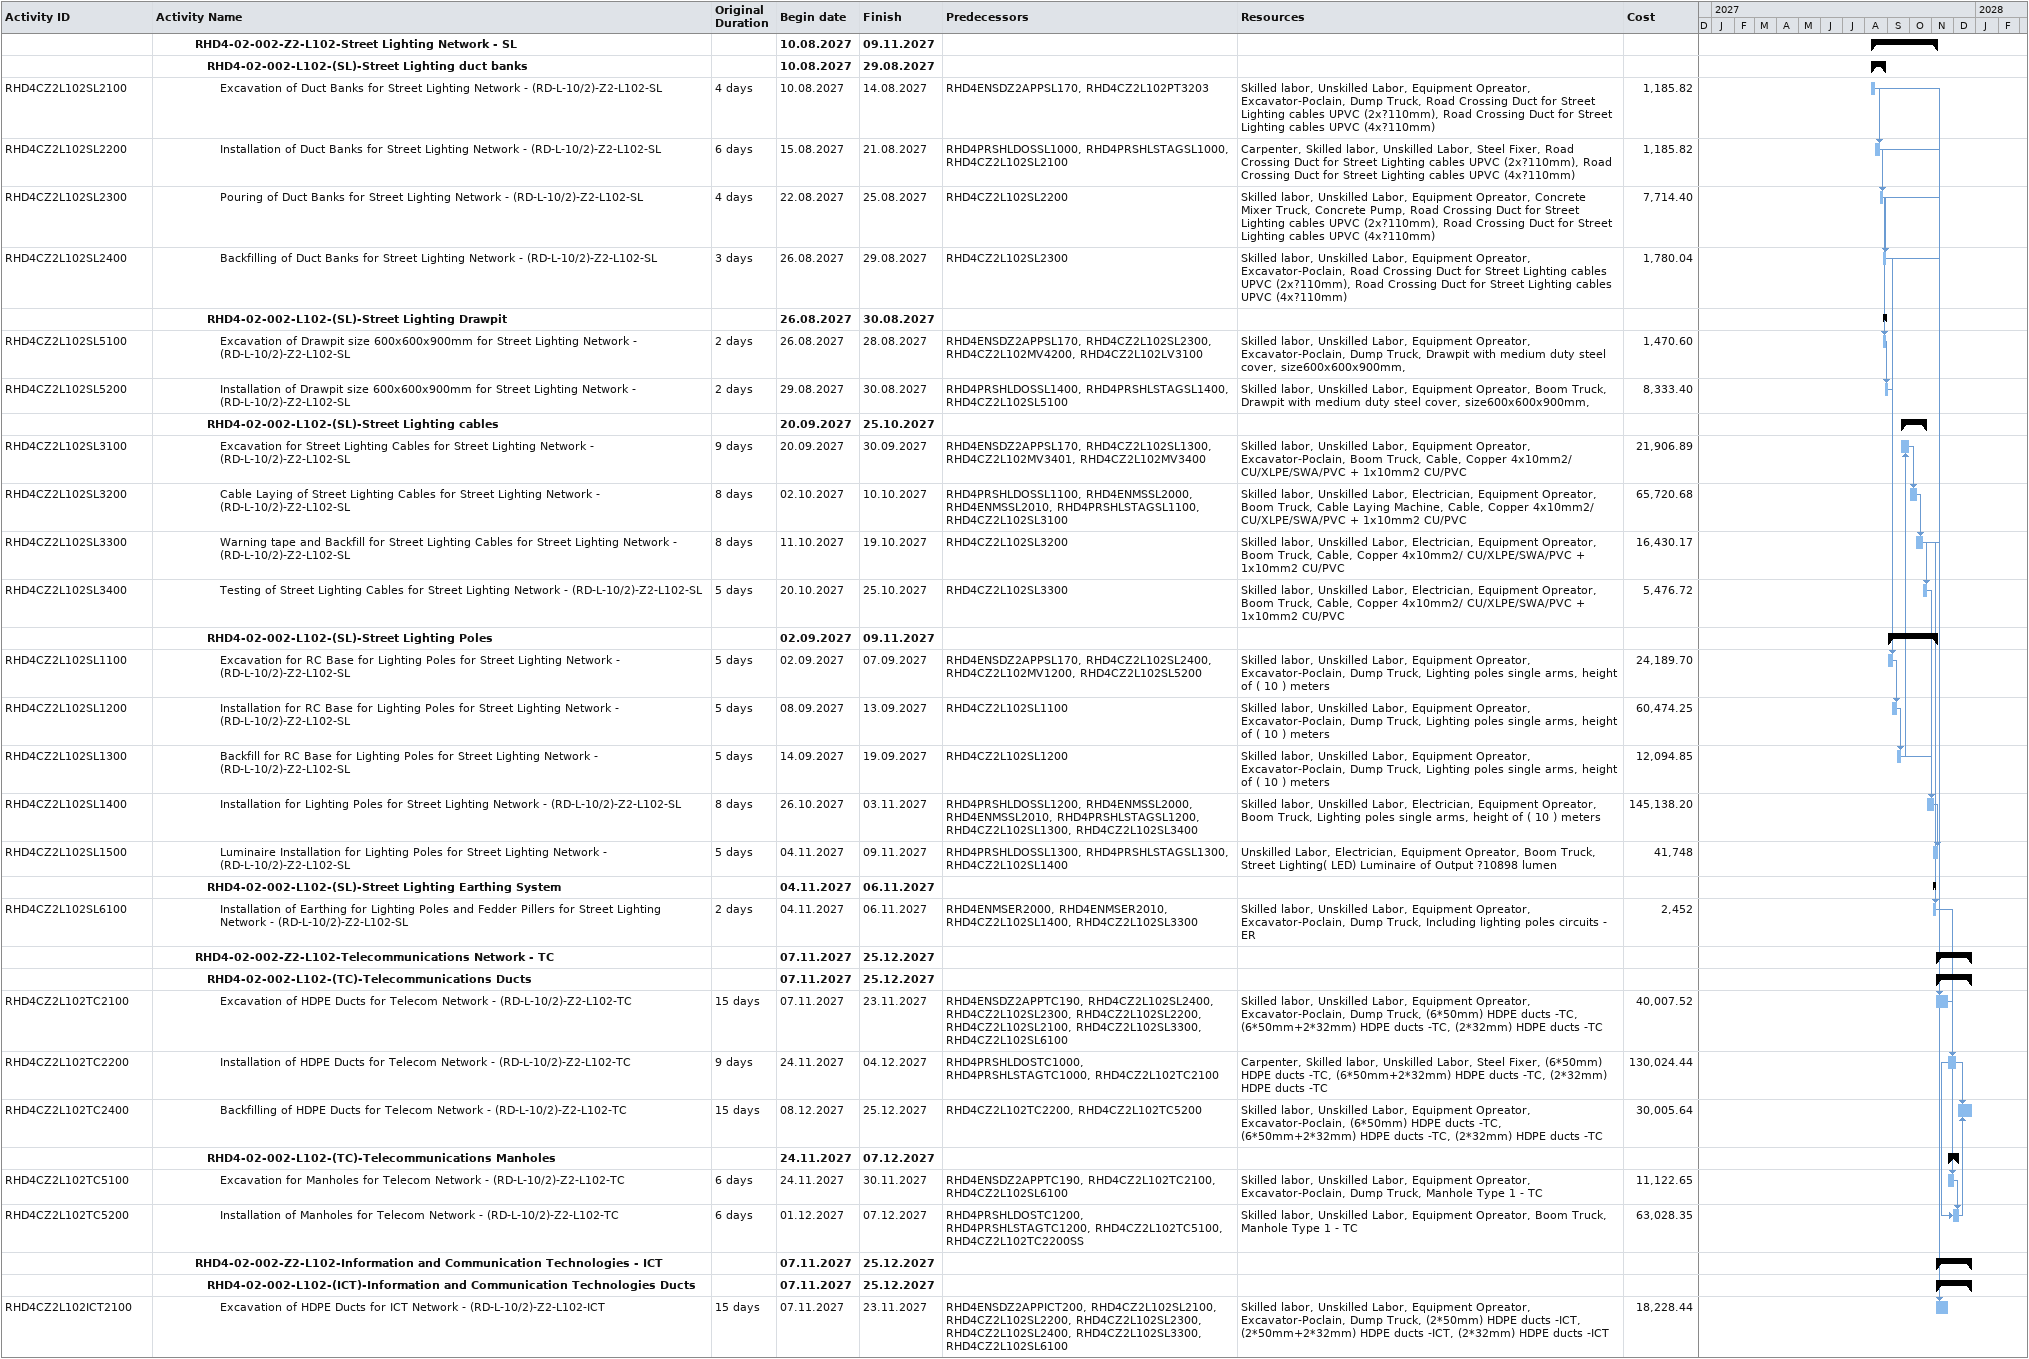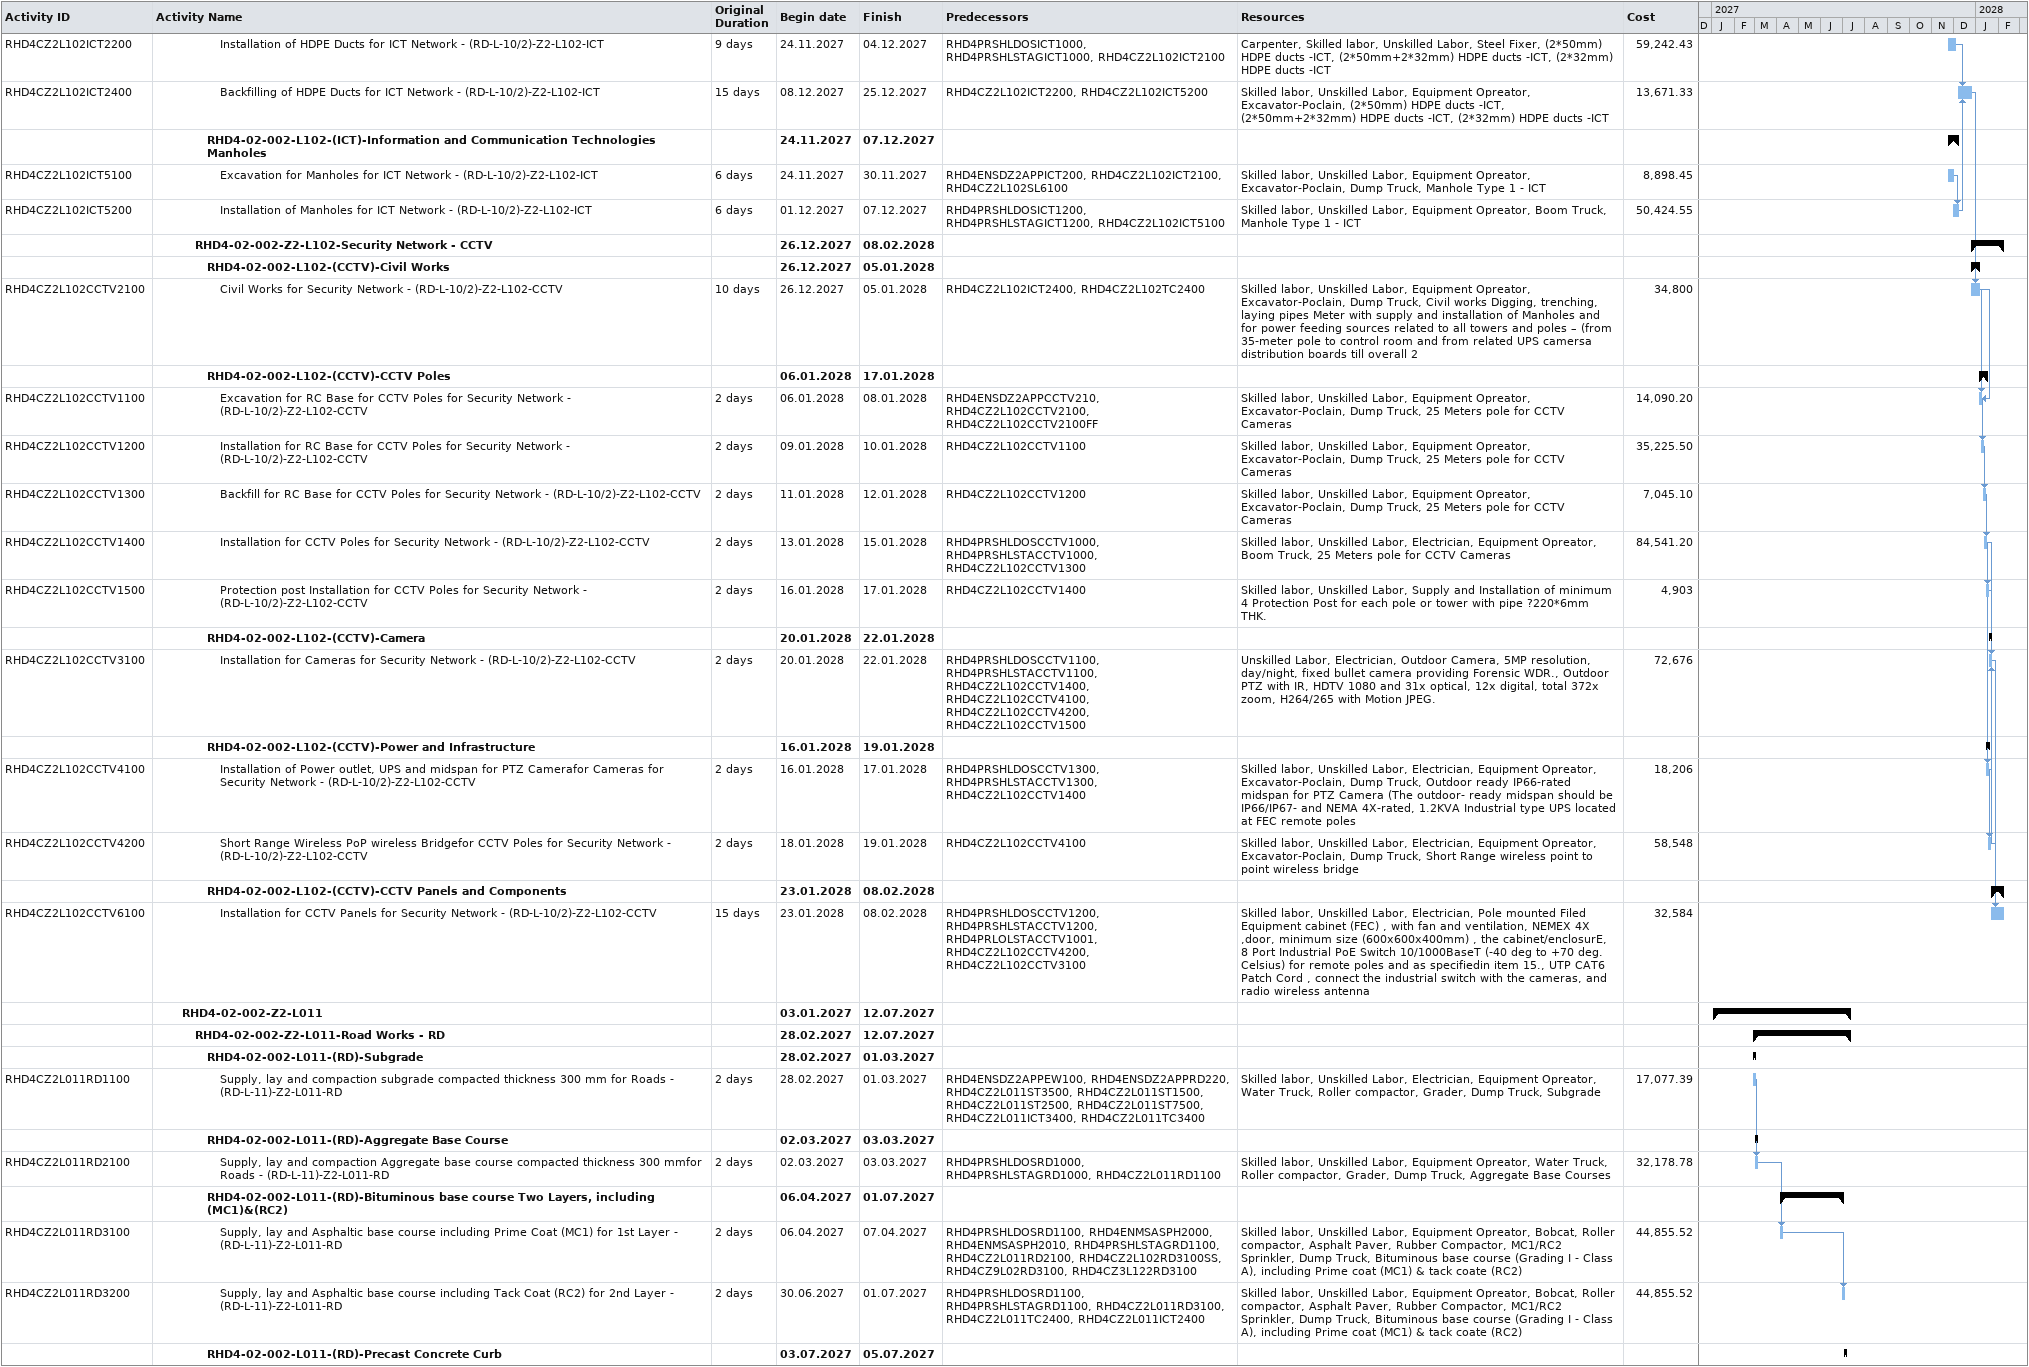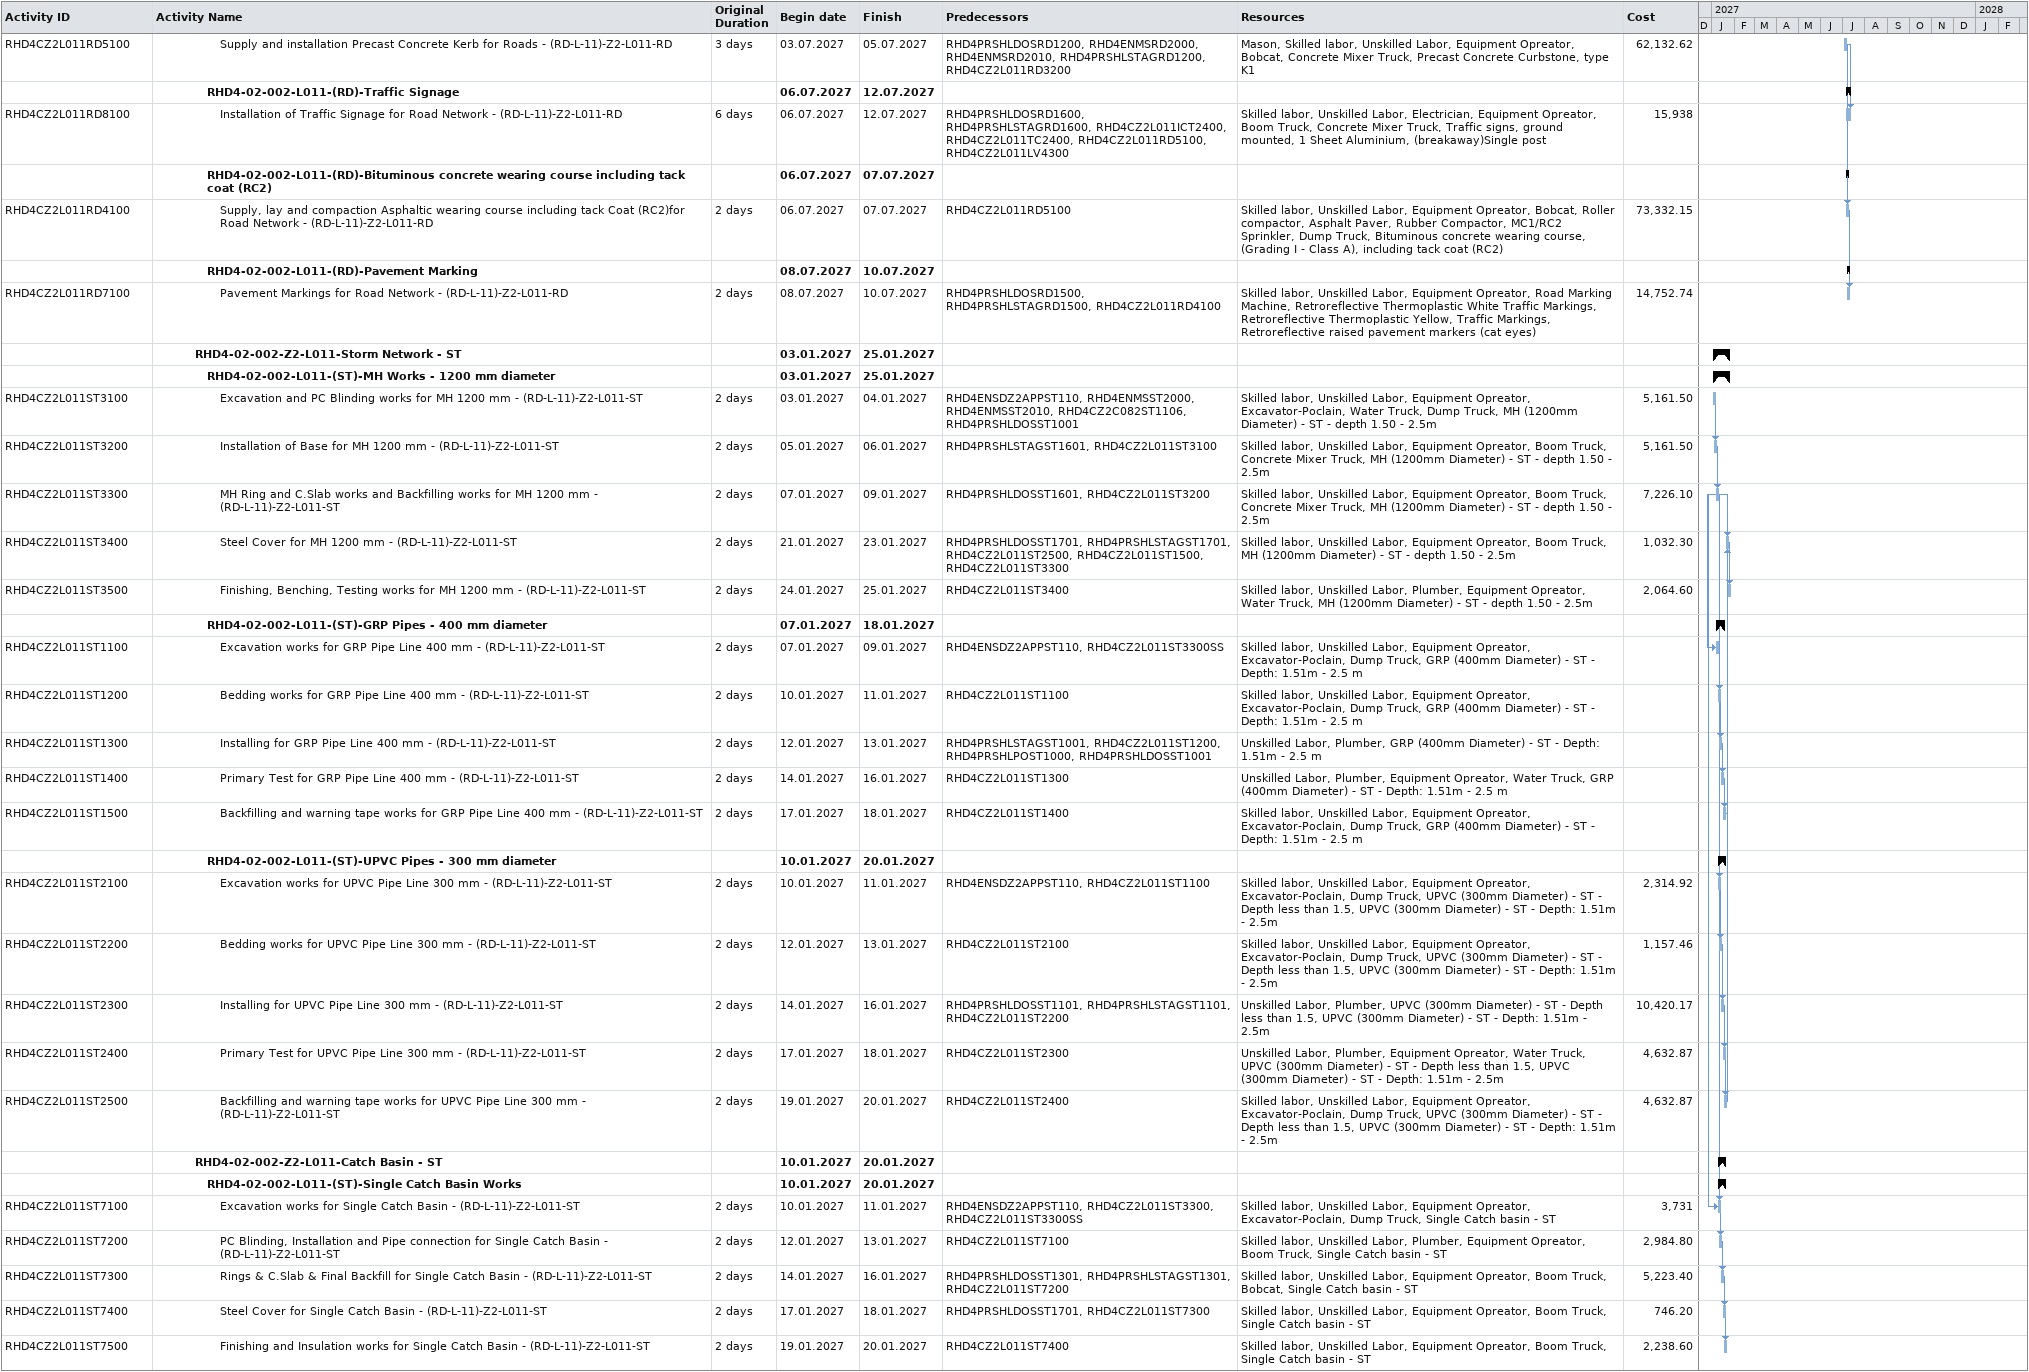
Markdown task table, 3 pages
| ID | Level | Task | Original duration | Start | Finish | Predecessors | Resources | Cost |
|---|---|---|---|---|---|---|---|---|
|  | 4 | **RHD4-02-002-Z2-L102-Street Lighting Network - SL** |  | 2027-08-10 | 2027-11-09 |  |  |  |
|  | 5 | **RHD4-02-002-L102-(SL)-Street Lighting duct banks** |  | 2027-08-10 | 2027-08-29 |  |  |  |
| RHD4CZ2L102SL2100 | 6 | Excavation of Duct Banks for Street Lighting Network - (RD-L-10/2)-Z2-L102-SL | 4d | 2027-08-10 | 2027-08-14 | RHD4ENSDZ2APPSL170, RHD4CZ2L102PT3203 | Skilled labor, Unskilled Labor, Equipment Opreator, Excavator-Poclain, Dump Truck, Road Crossing Duct for Street Lighting cables UPVC (2x?110mm), Road Crossing Duct for Street Lighting cables UPVC (4x?110mm) | 1185.82 |
| RHD4CZ2L102SL2200 | 6 | Installation of Duct Banks for Street Lighting Network - (RD-L-10/2)-Z2-L102-SL | 6d | 2027-08-15 | 2027-08-21 | RHD4PRSHLDOSSL1000, RHD4PRSHLSTAGSL1000, RHD4CZ2L102SL2100 | Carpenter, Skilled labor, Unskilled Labor, Steel Fixer, Road Crossing Duct for Street Lighting cables UPVC (2x?110mm), Road Crossing Duct for Street Lighting cables UPVC (4x?110mm) | 1185.82 |
| RHD4CZ2L102SL2300 | 6 | Pouring of Duct Banks for Street Lighting Network - (RD-L-10/2)-Z2-L102-SL | 4d | 2027-08-22 | 2027-08-25 | RHD4CZ2L102SL2200 | Skilled labor, Unskilled Labor, Equipment Opreator, Concrete Mixer Truck, Concrete Pump, Road Crossing Duct for Street Lighting cables UPVC (2x?110mm), Road Crossing Duct for Street Lighting cables UPVC (4x?110mm) | 7714.40 |
| RHD4CZ2L102SL2400 | 6 | Backfilling of Duct Banks for Street Lighting Network - (RD-L-10/2)-Z2-L102-SL | 3d | 2027-08-26 | 2027-08-29 | RHD4CZ2L102SL2300 | Skilled labor, Unskilled Labor, Equipment Opreator, Excavator-Poclain, Road Crossing Duct for Street Lighting cables UPVC (2x?110mm), Road Crossing Duct for Street Lighting cables UPVC (4x?110mm) | 1780.04 |
|  | 5 | **RHD4-02-002-L102-(SL)-Street Lighting Drawpit** |  | 2027-08-26 | 2027-08-30 |  |  |  |
| RHD4CZ2L102SL5100 | 6 | Excavation of Drawpit size 600x600x900mm for Street Lighting Network - (RD-L-10/2)-Z2-L102-SL | 2d | 2027-08-26 | 2027-08-28 | RHD4ENSDZ2APPSL170, RHD4CZ2L102SL2300, RHD4CZ2L102MV4200, RHD4CZ2L102LV3100 | Skilled labor, Unskilled Labor, Equipment Opreator, Excavator-Poclain, Dump Truck, Drawpit with medium duty steel cover, size600x600x900mm, | 1470.60 |
| RHD4CZ2L102SL5200 | 6 | Installation of Drawpit size 600x600x900mm for Street Lighting Network - (RD-L-10/2)-Z2-L102-SL | 2d | 2027-08-29 | 2027-08-30 | RHD4PRSHLDOSSL1400, RHD4PRSHLSTAGSL1400, RHD4CZ2L102SL5100 | Skilled labor, Unskilled Labor, Equipment Opreator, Boom Truck, Drawpit with medium duty steel cover, size600x600x900mm, | 8333.40 |
|  | 5 | **RHD4-02-002-L102-(SL)-Street Lighting cables** |  | 2027-09-20 | 2027-10-25 |  |  |  |
| RHD4CZ2L102SL3100 | 6 | Excavation for Street Lighting Cables for Street Lighting Network - (RD-L-10/2)-Z2-L102-SL | 9d | 2027-09-20 | 2027-09-30 | RHD4ENSDZ2APPSL170, RHD4CZ2L102SL1300, RHD4CZ2L102MV3401, RHD4CZ2L102MV3400 | Skilled labor, Unskilled Labor, Equipment Opreator, Excavator-Poclain, Boom Truck, Cable, Copper 4x10mm2/ CU/XLPE/SWA/PVC + 1x10mm2 CU/PVC | 21906.89 |
| RHD4CZ2L102SL3200 | 6 | Cable Laying of Street Lighting Cables for Street Lighting Network - (RD-L-10/2)-Z2-L102-SL | 8d | 2027-10-02 | 2027-10-10 | RHD4PRSHLDOSSL1100, RHD4ENMSSL2000, RHD4ENMSSL2010, RHD4PRSHLSTAGSL1100, RHD4CZ2L102SL3100 | Skilled labor, Unskilled Labor, Electrician, Equipment Opreator, Boom Truck, Cable Laying Machine, Cable, Copper 4x10mm2/ CU/XLPE/SWA/PVC + 1x10mm2 CU/PVC | 65720.68 |
| RHD4CZ2L102SL3300 | 6 | Warning tape and Backfill for Street Lighting Cables for Street Lighting Network - (RD-L-10/2)-Z2-L102-SL | 8d | 2027-10-11 | 2027-10-19 | RHD4CZ2L102SL3200 | Skilled labor, Unskilled Labor, Electrician, Equipment Opreator, Boom Truck, Cable, Copper 4x10mm2/ CU/XLPE/SWA/PVC + 1x10mm2 CU/PVC | 16430.17 |
| RHD4CZ2L102SL3400 | 6 | Testing of Street Lighting Cables for Street Lighting Network - (RD-L-10/2)-Z2-L102-SL | 5d | 2027-10-20 | 2027-10-25 | RHD4CZ2L102SL3300 | Skilled labor, Unskilled Labor, Electrician, Equipment Opreator, Boom Truck, Cable, Copper 4x10mm2/ CU/XLPE/SWA/PVC + 1x10mm2 CU/PVC | 5476.72 |
|  | 5 | **RHD4-02-002-L102-(SL)-Street Lighting Poles** |  | 2027-09-02 | 2027-11-09 |  |  |  |
| RHD4CZ2L102SL1100 | 6 | Excavation for RC Base for Lighting Poles for Street Lighting Network - (RD-L-10/2)-Z2-L102-SL | 5d | 2027-09-02 | 2027-09-07 | RHD4ENSDZ2APPSL170, RHD4CZ2L102SL2400, RHD4CZ2L102MV1200, RHD4CZ2L102SL5200 | Skilled labor, Unskilled Labor, Equipment Opreator, Excavator-Poclain, Dump Truck, Lighting poles single arms, height of ( 10 ) meters | 24189.70 |
| RHD4CZ2L102SL1200 | 6 | Installation for RC Base for Lighting Poles for Street Lighting Network - (RD-L-10/2)-Z2-L102-SL | 5d | 2027-09-08 | 2027-09-13 | RHD4CZ2L102SL1100 | Skilled labor, Unskilled Labor, Equipment Opreator, Excavator-Poclain, Dump Truck, Lighting poles single arms, height of ( 10 ) meters | 60474.25 |
| RHD4CZ2L102SL1300 | 6 | Backfill for RC Base for Lighting Poles for Street Lighting Network - (RD-L-10/2)-Z2-L102-SL | 5d | 2027-09-14 | 2027-09-19 | RHD4CZ2L102SL1200 | Skilled labor, Unskilled Labor, Equipment Opreator, Excavator-Poclain, Dump Truck, Lighting poles single arms, height of ( 10 ) meters | 12094.85 |
| RHD4CZ2L102SL1400 | 6 | Installation for Lighting Poles for Street Lighting Network - (RD-L-10/2)-Z2-L102-SL | 8d | 2027-10-26 | 2027-11-03 | RHD4PRSHLDOSSL1200, RHD4ENMSSL2000, RHD4ENMSSL2010, RHD4PRSHLSTAGSL1200, RHD4CZ2L102SL1300, RHD4CZ2L102SL3400 | Skilled labor, Unskilled Labor, Electrician, Equipment Opreator, Boom Truck, Lighting poles single arms, height of ( 10 ) meters | 145138.20 |
| RHD4CZ2L102SL1500 | 6 | Luminaire Installation for Lighting Poles for Street Lighting Network - (RD-L-10/2)-Z2-L102-SL | 5d | 2027-11-04 | 2027-11-09 | RHD4PRSHLDOSSL1300, RHD4PRSHLSTAGSL1300, RHD4CZ2L102SL1400 | Unskilled Labor, Electrician, Equipment Opreator, Boom Truck, Street Lighting( LED) Luminaire of Output ?10898 lumen | 41748 |
|  | 5 | **RHD4-02-002-L102-(SL)-Street Lighting Earthing System** |  | 2027-11-04 | 2027-11-06 |  |  |  |
| RHD4CZ2L102SL6100 | 6 | Installation of Earthing for Lighting Poles and Fedder Pillers for Street Lighting Network - (RD-L-10/2)-Z2-L102-SL | 2d | 2027-11-04 | 2027-11-06 | RHD4ENMSER2000, RHD4ENMSER2010, RHD4CZ2L102SL1400, RHD4CZ2L102SL3300 | Skilled labor, Unskilled Labor, Equipment Opreator, Excavator-Poclain, Dump Truck, Including lighting poles circuits - ER | 2452 |
|  | 4 | **RHD4-02-002-Z2-L102-Telecommunications Network - TC** |  | 2027-11-07 | 2027-12-25 |  |  |  |
|  | 5 | **RHD4-02-002-L102-(TC)-Telecommunications Ducts** |  | 2027-11-07 | 2027-12-25 |  |  |  |
| RHD4CZ2L102TC2100 | 6 | Excavation of HDPE Ducts for Telecom Network - (RD-L-10/2)-Z2-L102-TC | 15d | 2027-11-07 | 2027-11-23 | RHD4ENSDZ2APPTC190, RHD4CZ2L102SL2400, RHD4CZ2L102SL2300, RHD4CZ2L102SL2200, RHD4CZ2L102SL2100, RHD4CZ2L102SL3300, RHD4CZ2L102SL6100 | Skilled labor, Unskilled Labor, Equipment Opreator, Excavator-Poclain, Dump Truck, (6*50mm) HDPE ducts -TC, (6*50mm+2*32mm) HDPE ducts -TC, (2*32mm) HDPE ducts -TC | 40007.52 |
| RHD4CZ2L102TC2200 | 6 | Installation of HDPE Ducts for Telecom Network - (RD-L-10/2)-Z2-L102-TC | 9d | 2027-11-24 | 2027-12-04 | RHD4PRSHLDOSTC1000, RHD4PRSHLSTAGTC1000, RHD4CZ2L102TC2100 | Carpenter, Skilled labor, Unskilled Labor, Steel Fixer, (6*50mm) HDPE ducts -TC, (6*50mm+2*32mm) HDPE ducts -TC, (2*32mm) HDPE ducts -TC | 130024.44 |
| RHD4CZ2L102TC2400 | 6 | Backfilling of HDPE Ducts for Telecom Network - (RD-L-10/2)-Z2-L102-TC | 15d | 2027-12-08 | 2027-12-25 | RHD4CZ2L102TC2200, RHD4CZ2L102TC5200 | Skilled labor, Unskilled Labor, Equipment Opreator, Excavator-Poclain, (6*50mm) HDPE ducts -TC, (6*50mm+2*32mm) HDPE ducts -TC, (2*32mm) HDPE ducts -TC | 30005.64 |
|  | 5 | **RHD4-02-002-L102-(TC)-Telecommunications Manholes** |  | 2027-11-24 | 2027-12-07 |  |  |  |
| RHD4CZ2L102TC5100 | 6 | Excavation for Manholes for Telecom Network - (RD-L-10/2)-Z2-L102-TC | 6d | 2027-11-24 | 2027-11-30 | RHD4ENSDZ2APPTC190, RHD4CZ2L102TC2100, RHD4CZ2L102SL6100 | Skilled labor, Unskilled Labor, Equipment Opreator, Excavator-Poclain, Dump Truck, Manhole Type 1 - TC | 11122.65 |
| RHD4CZ2L102TC5200 | 6 | Installation of Manholes for Telecom Network - (RD-L-10/2)-Z2-L102-TC | 6d | 2027-12-01 | 2027-12-07 | RHD4PRSHLDOSTC1200, RHD4PRSHLSTAGTC1200, RHD4CZ2L102TC5100, RHD4CZ2L102TC2200SS | Skilled labor, Unskilled Labor, Equipment Opreator, Boom Truck, Manhole Type 1 - TC | 63028.35 |
|  | 4 | **RHD4-02-002-Z2-L102-Information and Communication Technologies - ICT** |  | 2027-11-07 | 2027-12-25 |  |  |  |
|  | 5 | **RHD4-02-002-L102-(ICT)-Information and Communication Technologies Ducts** |  | 2027-11-07 | 2027-12-25 |  |  |  |
| RHD4CZ2L102ICT2100 | 6 | Excavation of HDPE Ducts for ICT Network - (RD-L-10/2)-Z2-L102-ICT | 15d | 2027-11-07 | 2027-11-23 | RHD4ENSDZ2APPICT200, RHD4CZ2L102SL2100, RHD4CZ2L102SL2200, RHD4CZ2L102SL2300, RHD4CZ2L102SL2400, RHD4CZ2L102SL3300, RHD4CZ2L102SL6100 | Skilled labor, Unskilled Labor, Equipment Opreator, Excavator-Poclain, Dump Truck, (2*50mm) HDPE ducts -ICT, (2*50mm+2*32mm) HDPE ducts -ICT, (2*32mm) HDPE ducts -ICT | 18228.44 |
| RHD4CZ2L102ICT2200 | 6 | Installation of HDPE Ducts for ICT Network - (RD-L-10/2)-Z2-L102-ICT | 9d | 2027-11-24 | 2027-12-04 | RHD4PRSHLDOSICT1000, RHD4PRSHLSTAGICT1000, RHD4CZ2L102ICT2100 | Carpenter, Skilled labor, Unskilled Labor, Steel Fixer, (2*50mm) HDPE ducts -ICT, (2*50mm+2*32mm) HDPE ducts -ICT, (2*32mm) HDPE ducts -ICT | 59242.43 |
| RHD4CZ2L102ICT2400 | 6 | Backfilling of HDPE Ducts for ICT Network - (RD-L-10/2)-Z2-L102-ICT | 15d | 2027-12-08 | 2027-12-25 | RHD4CZ2L102ICT2200, RHD4CZ2L102ICT5200 | Skilled labor, Unskilled Labor, Equipment Opreator, Excavator-Poclain, (2*50mm) HDPE ducts -ICT, (2*50mm+2*32mm) HDPE ducts -ICT, (2*32mm) HDPE ducts -ICT | 13671.33 |
|  | 5 | **RHD4-02-002-L102-(ICT)-Information and Communication Technologies Manholes** |  | 2027-11-24 | 2027-12-07 |  |  |  |
| RHD4CZ2L102ICT5100 | 6 | Excavation for Manholes for ICT Network - (RD-L-10/2)-Z2-L102-ICT | 6d | 2027-11-24 | 2027-11-30 | RHD4ENSDZ2APPICT200, RHD4CZ2L102ICT2100, RHD4CZ2L102SL6100 | Skilled labor, Unskilled Labor, Equipment Opreator, Excavator-Poclain, Dump Truck, Manhole Type 1 - ICT | 8898.45 |
| RHD4CZ2L102ICT5200 | 6 | Installation of Manholes for ICT Network - (RD-L-10/2)-Z2-L102-ICT | 6d | 2027-12-01 | 2027-12-07 | RHD4PRSHLDOSICT1200, RHD4PRSHLSTAGICT1200, RHD4CZ2L102ICT5100 | Skilled labor, Unskilled Labor, Equipment Opreator, Boom Truck, Manhole Type 1 - ICT | 50424.55 |
|  | 4 | **RHD4-02-002-Z2-L102-Security Network - CCTV** |  | 2027-12-26 | 2028-02-08 |  |  |  |
|  | 5 | **RHD4-02-002-L102-(CCTV)-Civil Works** |  | 2027-12-26 | 2028-01-05 |  |  |  |
| RHD4CZ2L102CCTV2100 | 6 | Civil Works for Security Network - (RD-L-10/2)-Z2-L102-CCTV | 10d | 2027-12-26 | 2028-01-05 | RHD4CZ2L102ICT2400, RHD4CZ2L102TC2400 | Skilled labor, Unskilled Labor, Equipment Opreator, Excavator-Poclain, Dump Truck, Civil works Digging, trenching, laying pipes Meter with supply and installation of Manholes and for power feeding sources related to all towers and poles – (from 35-meter pole to control room and from related UPS camersa distribution boards till overall 2 | 34800 |
|  | 5 | **RHD4-02-002-L102-(CCTV)-CCTV Poles** |  | 2028-01-06 | 2028-01-17 |  |  |  |
| RHD4CZ2L102CCTV1100 | 6 | Excavation for RC Base for CCTV Poles for Security Network - (RD-L-10/2)-Z2-L102-CCTV | 2d | 2028-01-06 | 2028-01-08 | RHD4ENSDZ2APPCCTV210, RHD4CZ2L102CCTV2100, RHD4CZ2L102CCTV2100FF | Skilled labor, Unskilled Labor, Equipment Opreator, Excavator-Poclain, Dump Truck, 25 Meters pole for CCTV Cameras | 14090.20 |
| RHD4CZ2L102CCTV1200 | 6 | Installation for RC Base for CCTV Poles for Security Network - (RD-L-10/2)-Z2-L102-CCTV | 2d | 2028-01-09 | 2028-01-10 | RHD4CZ2L102CCTV1100 | Skilled labor, Unskilled Labor, Equipment Opreator, Excavator-Poclain, Dump Truck, 25 Meters pole for CCTV Cameras | 35225.50 |
| RHD4CZ2L102CCTV1300 | 6 | Backfill for RC Base for CCTV Poles for Security Network - (RD-L-10/2)-Z2-L102-CCTV | 2d | 2028-01-11 | 2028-01-12 | RHD4CZ2L102CCTV1200 | Skilled labor, Unskilled Labor, Equipment Opreator, Excavator-Poclain, Dump Truck, 25 Meters pole for CCTV Cameras | 7045.10 |
| RHD4CZ2L102CCTV1400 | 6 | Installation for CCTV Poles for Security Network - (RD-L-10/2)-Z2-L102-CCTV | 2d | 2028-01-13 | 2028-01-15 | RHD4PRSHLDOSCCTV1000, RHD4PRSHLSTACCTV1000, RHD4CZ2L102CCTV1300 | Skilled labor, Unskilled Labor, Electrician, Equipment Opreator, Boom Truck, 25 Meters pole for CCTV Cameras | 84541.20 |
| RHD4CZ2L102CCTV1500 | 6 | Protection post Installation for CCTV Poles for Security Network - (RD-L-10/2)-Z2-L102-CCTV | 2d | 2028-01-16 | 2028-01-17 | RHD4CZ2L102CCTV1400 | Skilled labor, Unskilled Labor, Supply and Installation of minimum 4 Protection Post for each pole or tower with pipe ?220*6mm THK. | 4903 |
|  | 5 | **RHD4-02-002-L102-(CCTV)-Camera** |  | 2028-01-20 | 2028-01-22 |  |  |  |
| RHD4CZ2L102CCTV3100 | 6 | Installation for Cameras for Security Network - (RD-L-10/2)-Z2-L102-CCTV | 2d | 2028-01-20 | 2028-01-22 | RHD4PRSHLDOSCCTV1100, RHD4PRSHLSTACCTV1100, RHD4CZ2L102CCTV1400, RHD4CZ2L102CCTV4100, RHD4CZ2L102CCTV4200, RHD4CZ2L102CCTV1500 | Unskilled Labor, Electrician, Outdoor Camera, 5MP resolution, day/night, fixed bullet camera providing Forensic WDR., Outdoor PTZ with IR, HDTV 1080 and 31x optical, 12x digital, total 372x zoom, H264/265 with Motion JPEG. | 72676 |
|  | 5 | **RHD4-02-002-L102-(CCTV)-Power and Infrastructure** |  | 2028-01-16 | 2028-01-19 |  |  |  |
| RHD4CZ2L102CCTV4100 | 6 | Installation of Power outlet, UPS and midspan for PTZ Camerafor Cameras for Security Network - (RD-L-10/2)-Z2-L102-CCTV | 2d | 2028-01-16 | 2028-01-17 | RHD4PRSHLDOSCCTV1300, RHD4PRSHLSTACCTV1300, RHD4CZ2L102CCTV1400 | Skilled labor, Unskilled Labor, Electrician, Equipment Opreator, Excavator-Poclain, Dump Truck, Outdoor ready IP66-rated midspan for PTZ Camera (The outdoor- ready midspan should be IP66/IP67- and NEMA 4X-rated, 1.2KVA Industrial type UPS located at FEC remote poles | 18206 |
| RHD4CZ2L102CCTV4200 | 6 | Short Range Wireless PoP wireless Bridgefor CCTV Poles for Security Network - (RD-L-10/2)-Z2-L102-CCTV | 2d | 2028-01-18 | 2028-01-19 | RHD4CZ2L102CCTV4100 | Skilled labor, Unskilled Labor, Electrician, Equipment Opreator, Excavator-Poclain, Dump Truck, Short Range wireless point to point wireless bridge | 58548 |
|  | 5 | **RHD4-02-002-L102-(CCTV)-CCTV Panels and Components** |  | 2028-01-23 | 2028-02-08 |  |  |  |
| RHD4CZ2L102CCTV6100 | 6 | Installation for CCTV Panels for Security Network - (RD-L-10/2)-Z2-L102-CCTV | 15d | 2028-01-23 | 2028-02-08 | RHD4PRSHLDOSCCTV1200, RHD4PRSHLSTACCTV1200, RHD4PRLOLSTACCTV1001, RHD4CZ2L102CCTV4200, RHD4CZ2L102CCTV3100 | Skilled labor, Unskilled Labor, Electrician, Pole mounted Filed Equipment cabinet (FEC) , with fan and ventilation, NEMEX 4X ,door, minimum size (600x600x400mm) , the cabinet/enclosurE, 8 Port Industrial PoE Switch 10/1000BaseT (-40 deg to +70 deg. Celsius) for remote poles and as specifiedin item 15., UTP CAT6 Patch Cord , connect the industrial switch with the cameras, and radio wireless antenna | 32584 |
|  | 3 | **RHD4-02-002-Z2-L011** |  | 2027-01-03 | 2027-07-12 |  |  |  |
|  | 4 | **RHD4-02-002-Z2-L011-Road Works - RD** |  | 2027-02-28 | 2027-07-12 |  |  |  |
|  | 5 | **RHD4-02-002-L011-(RD)-Subgrade** |  | 2027-02-28 | 2027-03-01 |  |  |  |
| RHD4CZ2L011RD1100 | 6 | Supply, lay and compaction subgrade compacted thickness 300 mm for Roads - (RD-L-11)-Z2-L011-RD | 2d | 2027-02-28 | 2027-03-01 | RHD4ENSDZ2APPEW100, RHD4ENSDZ2APPRD220, RHD4CZ2L011ST3500, RHD4CZ2L011ST1500, RHD4CZ2L011ST2500, RHD4CZ2L011ST7500, RHD4CZ2L011ICT3400, RHD4CZ2L011TC3400 | Skilled labor, Unskilled Labor, Electrician, Equipment Opreator, Water Truck, Roller compactor, Grader, Dump Truck, Subgrade | 17077.39 |
|  | 5 | **RHD4-02-002-L011-(RD)-Aggregate Base Course** |  | 2027-03-02 | 2027-03-03 |  |  |  |
| RHD4CZ2L011RD2100 | 6 | Supply, lay and compaction Aggregate base course compacted thickness 300 mmfor Roads - (RD-L-11)-Z2-L011-RD | 2d | 2027-03-02 | 2027-03-03 | RHD4PRSHLDOSRD1000, RHD4PRSHLSTAGRD1000, RHD4CZ2L011RD1100 | Skilled labor, Unskilled Labor, Equipment Opreator, Water Truck, Roller compactor, Grader, Dump Truck, Aggregate Base Courses | 32178.78 |
|  | 5 | **RHD4-02-002-L011-(RD)-Bituminous base course Two Layers, including (MC1)&(RC2)** |  | 2027-04-06 | 2027-07-01 |  |  |  |
| RHD4CZ2L011RD3100 | 6 | Supply, lay and Asphaltic base course including Prime Coat (MC1) for 1st Layer - (RD-L-11)-Z2-L011-RD | 2d | 2027-04-06 | 2027-04-07 | RHD4PRSHLDOSRD1100, RHD4ENMSASPH2000, RHD4ENMSASPH2010, RHD4PRSHLSTAGRD1100, RHD4CZ2L011RD2100, RHD4CZ2L102RD3100SS, RHD4CZ9L02RD3100, RHD4CZ3L122RD3100 | Skilled labor, Unskilled Labor, Equipment Opreator, Bobcat, Roller compactor, Asphalt Paver, Rubber Compactor, MC1/RC2 Sprinkler, Dump Truck, Bituminous base course (Grading I - Class A), including Prime coat (MC1) & tack coate (RC2) | 44855.52 |
| RHD4CZ2L011RD3200 | 6 | Supply, lay and Asphaltic base course including Tack Coat (RC2) for 2nd Layer - (RD-L-11)-Z2-L011-RD | 2d | 2027-06-30 | 2027-07-01 | RHD4PRSHLDOSRD1100, RHD4PRSHLSTAGRD1100, RHD4CZ2L011RD3100, RHD4CZ2L011TC2400, RHD4CZ2L011ICT2400 | Skilled labor, Unskilled Labor, Equipment Opreator, Bobcat, Roller compactor, Asphalt Paver, Rubber Compactor, MC1/RC2 Sprinkler, Dump Truck, Bituminous base course (Grading I - Class A), including Prime coat (MC1) & tack coate (RC2) | 44855.52 |
|  | 5 | **RHD4-02-002-L011-(RD)-Precast Concrete Curb** |  | 2027-07-03 | 2027-07-05 |  |  |  |
| RHD4CZ2L011RD5100 | 6 | Supply and installation Precast Concrete Kerb for Roads - (RD-L-11)-Z2-L011-RD | 3d | 2027-07-03 | 2027-07-05 | RHD4PRSHLDOSRD1200, RHD4ENMSRD2000, RHD4ENMSRD2010, RHD4PRSHLSTAGRD1200, RHD4CZ2L011RD3200 | Mason, Skilled labor, Unskilled Labor, Equipment Opreator, Bobcat, Concrete Mixer Truck, Precast Concrete Curbstone, type K1 | 62132.62 |
|  | 5 | **RHD4-02-002-L011-(RD)-Traffic Signage** |  | 2027-07-06 | 2027-07-12 |  |  |  |
| RHD4CZ2L011RD8100 | 6 | Installation of Traffic Signage for Road Network - (RD-L-11)-Z2-L011-RD | 6d | 2027-07-06 | 2027-07-12 | RHD4PRSHLDOSRD1600, RHD4PRSHLSTAGRD1600, RHD4CZ2L011ICT2400, RHD4CZ2L011TC2400, RHD4CZ2L011RD5100, RHD4CZ2L011LV4300 | Skilled labor, Unskilled Labor, Electrician, Equipment Opreator, Boom Truck, Concrete Mixer Truck, Traffic signs, ground mounted, 1 Sheet Aluminium, (breakaway)Single post | 15938 |
|  | 5 | **RHD4-02-002-L011-(RD)-Bituminous concrete wearing course including tack coat (RC2)** |  | 2027-07-06 | 2027-07-07 |  |  |  |
| RHD4CZ2L011RD4100 | 6 | Supply, lay and compaction Asphaltic wearing course including tack Coat (RC2)for Road Network - (RD-L-11)-Z2-L011-RD | 2d | 2027-07-06 | 2027-07-07 | RHD4CZ2L011RD5100 | Skilled labor, Unskilled Labor, Equipment Opreator, Bobcat, Roller compactor, Asphalt Paver, Rubber Compactor, MC1/RC2 Sprinkler, Dump Truck, Bituminous concrete wearing course, (Grading I - Class A), including tack coat (RC2) | 73332.15 |
|  | 5 | **RHD4-02-002-L011-(RD)-Pavement Marking** |  | 2027-07-08 | 2027-07-10 |  |  |  |
| RHD4CZ2L011RD7100 | 6 | Pavement Markings for Road Network - (RD-L-11)-Z2-L011-RD | 2d | 2027-07-08 | 2027-07-10 | RHD4PRSHLDOSRD1500, RHD4PRSHLSTAGRD1500, RHD4CZ2L011RD4100 | Skilled labor, Unskilled Labor, Equipment Opreator, Road Marking Machine, Retroreflective Thermoplastic White Traffic Markings, Retroreflective Thermoplastic Yellow, Traffic Markings, Retroreflective raised pavement markers (cat eyes) | 14752.74 |
|  | 4 | **RHD4-02-002-Z2-L011-Storm Network - ST** |  | 2027-01-03 | 2027-01-25 |  |  |  |
|  | 5 | **RHD4-02-002-L011-(ST)-MH Works - 1200 mm diameter** |  | 2027-01-03 | 2027-01-25 |  |  |  |
| RHD4CZ2L011ST3100 | 6 | Excavation and PC Blinding works for MH 1200 mm - (RD-L-11)-Z2-L011-ST | 2d | 2027-01-03 | 2027-01-04 | RHD4ENSDZ2APPST110, RHD4ENMSST2000, RHD4ENMSST2010, RHD4CZ2C082ST1106, RHD4PRSHLDOSST1001 | Skilled labor, Unskilled Labor, Equipment Opreator, Excavator-Poclain, Water Truck, Dump Truck, MH (1200mm Diameter) - ST - depth 1.50 - 2.5m | 5161.50 |
| RHD4CZ2L011ST3200 | 6 | Installation of Base for MH 1200 mm - (RD-L-11)-Z2-L011-ST | 2d | 2027-01-05 | 2027-01-06 | RHD4PRSHLSTAGST1601, RHD4CZ2L011ST3100 | Skilled labor, Unskilled Labor, Equipment Opreator, Boom Truck, Concrete Mixer Truck, MH (1200mm Diameter) - ST - depth 1.50 - 2.5m | 5161.50 |
| RHD4CZ2L011ST3300 | 6 | MH Ring and C.Slab works and Backfilling works for MH 1200 mm - (RD-L-11)-Z2-L011-ST | 2d | 2027-01-07 | 2027-01-09 | RHD4PRSHLDOSST1601, RHD4CZ2L011ST3200 | Skilled labor, Unskilled Labor, Equipment Opreator, Boom Truck, Concrete Mixer Truck, MH (1200mm Diameter) - ST - depth 1.50 - 2.5m | 7226.10 |
| RHD4CZ2L011ST3400 | 6 | Steel Cover for MH 1200 mm - (RD-L-11)-Z2-L011-ST | 2d | 2027-01-21 | 2027-01-23 | RHD4PRSHLDOSST1701, RHD4PRSHLSTAGST1701, RHD4CZ2L011ST2500, RHD4CZ2L011ST1500, RHD4CZ2L011ST3300 | Skilled labor, Unskilled Labor, Equipment Opreator, Boom Truck, MH (1200mm Diameter) - ST - depth 1.50 - 2.5m | 1032.30 |
| RHD4CZ2L011ST3500 | 6 | Finishing, Benching, Testing works for MH 1200 mm - (RD-L-11)-Z2-L011-ST | 2d | 2027-01-24 | 2027-01-25 | RHD4CZ2L011ST3400 | Skilled labor, Unskilled Labor, Plumber, Equipment Opreator, Water Truck, MH (1200mm Diameter) - ST - depth 1.50 - 2.5m | 2064.60 |
|  | 5 | **RHD4-02-002-L011-(ST)-GRP Pipes - 400 mm diameter** |  | 2027-01-07 | 2027-01-18 |  |  |  |
| RHD4CZ2L011ST1100 | 6 | Excavation works for GRP Pipe Line 400 mm - (RD-L-11)-Z2-L011-ST | 2d | 2027-01-07 | 2027-01-09 | RHD4ENSDZ2APPST110, RHD4CZ2L011ST3300SS | Skilled labor, Unskilled Labor, Equipment Opreator, Excavator-Poclain, Dump Truck, GRP (400mm Diameter) - ST - Depth: 1.51m - 2.5 m |  |
| RHD4CZ2L011ST1200 | 6 | Bedding works for GRP Pipe Line 400 mm - (RD-L-11)-Z2-L011-ST | 2d | 2027-01-10 | 2027-01-11 | RHD4CZ2L011ST1100 | Skilled labor, Unskilled Labor, Equipment Opreator, Excavator-Poclain, Dump Truck, GRP (400mm Diameter) - ST - Depth: 1.51m - 2.5 m |  |
| RHD4CZ2L011ST1300 | 6 | Installing for GRP Pipe Line 400 mm - (RD-L-11)-Z2-L011-ST | 2d | 2027-01-12 | 2027-01-13 | RHD4PRSHLSTAGST1001, RHD4CZ2L011ST1200, RHD4PRSHLPOST1000, RHD4PRSHLDOSST1001 | Unskilled Labor, Plumber, GRP (400mm Diameter) - ST - Depth: 1.51m - 2.5 m |  |
| RHD4CZ2L011ST1400 | 6 | Primary Test for GRP Pipe Line 400 mm - (RD-L-11)-Z2-L011-ST | 2d | 2027-01-14 | 2027-01-16 | RHD4CZ2L011ST1300 | Unskilled Labor, Plumber, Equipment Opreator, Water Truck, GRP (400mm Diameter) - ST - Depth: 1.51m - 2.5 m |  |
| RHD4CZ2L011ST1500 | 6 | Backfilling and warning tape works for GRP Pipe Line 400 mm - (RD-L-11)-Z2-L011-ST | 2d | 2027-01-17 | 2027-01-18 | RHD4CZ2L011ST1400 | Skilled labor, Unskilled Labor, Equipment Opreator, Excavator-Poclain, Dump Truck, GRP (400mm Diameter) - ST - Depth: 1.51m - 2.5 m |  |
|  | 5 | **RHD4-02-002-L011-(ST)-UPVC Pipes - 300 mm diameter** |  | 2027-01-10 | 2027-01-20 |  |  |  |
| RHD4CZ2L011ST2100 | 6 | Excavation works for UPVC Pipe Line 300 mm - (RD-L-11)-Z2-L011-ST | 2d | 2027-01-10 | 2027-01-11 | RHD4ENSDZ2APPST110, RHD4CZ2L011ST1100 | Skilled labor, Unskilled Labor, Equipment Opreator, Excavator-Poclain, Dump Truck, UPVC (300mm Diameter) - ST - Depth less than 1.5, UPVC (300mm Diameter) - ST - Depth: 1.51m - 2.5m | 2314.92 |
| RHD4CZ2L011ST2200 | 6 | Bedding works for UPVC Pipe Line 300 mm - (RD-L-11)-Z2-L011-ST | 2d | 2027-01-12 | 2027-01-13 | RHD4CZ2L011ST2100 | Skilled labor, Unskilled Labor, Equipment Opreator, Excavator-Poclain, Dump Truck, UPVC (300mm Diameter) - ST - Depth less than 1.5, UPVC (300mm Diameter) - ST - Depth: 1.51m - 2.5m | 1157.46 |
| RHD4CZ2L011ST2300 | 6 | Installing for UPVC Pipe Line 300 mm - (RD-L-11)-Z2-L011-ST | 2d | 2027-01-14 | 2027-01-16 | RHD4PRSHLDOSST1101, RHD4PRSHLSTAGST1101, RHD4CZ2L011ST2200 | Unskilled Labor, Plumber, UPVC (300mm Diameter) - ST - Depth less than 1.5, UPVC (300mm Diameter) - ST - Depth: 1.51m - 2.5m | 10420.17 |
| RHD4CZ2L011ST2400 | 6 | Primary Test for UPVC Pipe Line 300 mm - (RD-L-11)-Z2-L011-ST | 2d | 2027-01-17 | 2027-01-18 | RHD4CZ2L011ST2300 | Unskilled Labor, Plumber, Equipment Opreator, Water Truck, UPVC (300mm Diameter) - ST - Depth less than 1.5, UPVC (300mm Diameter) - ST - Depth: 1.51m - 2.5m | 4632.87 |
| RHD4CZ2L011ST2500 | 6 | Backfilling and warning tape works for UPVC Pipe Line 300 mm - (RD-L-11)-Z2-L011-ST | 2d | 2027-01-19 | 2027-01-20 | RHD4CZ2L011ST2400 | Skilled labor, Unskilled Labor, Equipment Opreator, Excavator-Poclain, Dump Truck, UPVC (300mm Diameter) - ST - Depth less than 1.5, UPVC (300mm Diameter) - ST - Depth: 1.51m - 2.5m | 4632.87 |
|  | 4 | **RHD4-02-002-Z2-L011-Catch Basin - ST** |  | 2027-01-10 | 2027-01-20 |  |  |  |
|  | 5 | **RHD4-02-002-L011-(ST)-Single Catch Basin Works** |  | 2027-01-10 | 2027-01-20 |  |  |  |
| RHD4CZ2L011ST7100 | 6 | Excavation works for Single Catch Basin - (RD-L-11)-Z2-L011-ST | 2d | 2027-01-10 | 2027-01-11 | RHD4ENSDZ2APPST110, RHD4CZ2L011ST3300, RHD4CZ2L011ST3300SS | Skilled labor, Unskilled Labor, Equipment Opreator, Excavator-Poclain, Dump Truck, Single Catch basin - ST | 3731 |
| RHD4CZ2L011ST7200 | 6 | PC Blinding, Installation and Pipe connection for Single Catch Basin - (RD-L-11)-Z2-L011-ST | 2d | 2027-01-12 | 2027-01-13 | RHD4CZ2L011ST7100 | Skilled labor, Unskilled Labor, Plumber, Equipment Opreator, Boom Truck, Single Catch basin - ST | 2984.80 |
| RHD4CZ2L011ST7300 | 6 | Rings & C.Slab & Final Backfill for Single Catch Basin - (RD-L-11)-Z2-L011-ST | 2d | 2027-01-14 | 2027-01-16 | RHD4PRSHLDOSST1301, RHD4PRSHLSTAGST1301, RHD4CZ2L011ST7200 | Skilled labor, Unskilled Labor, Equipment Opreator, Boom Truck, Bobcat, Single Catch basin - ST | 5223.40 |
| RHD4CZ2L011ST7400 | 6 | Steel Cover for Single Catch Basin - (RD-L-11)-Z2-L011-ST | 2d | 2027-01-17 | 2027-01-18 | RHD4PRSHLDOSST1701, RHD4CZ2L011ST7300 | Skilled labor, Unskilled Labor, Equipment Opreator, Boom Truck, Single Catch basin - ST | 746.20 |
| RHD4CZ2L011ST7500 | 6 | Finishing and Insulation works for Single Catch Basin - (RD-L-11)-Z2-L011-ST | 2d | 2027-01-19 | 2027-01-20 | RHD4CZ2L011ST7400 | Skilled labor, Unskilled Labor, Equipment Opreator, Boom Truck, Single Catch basin - ST | 2238.60 |
